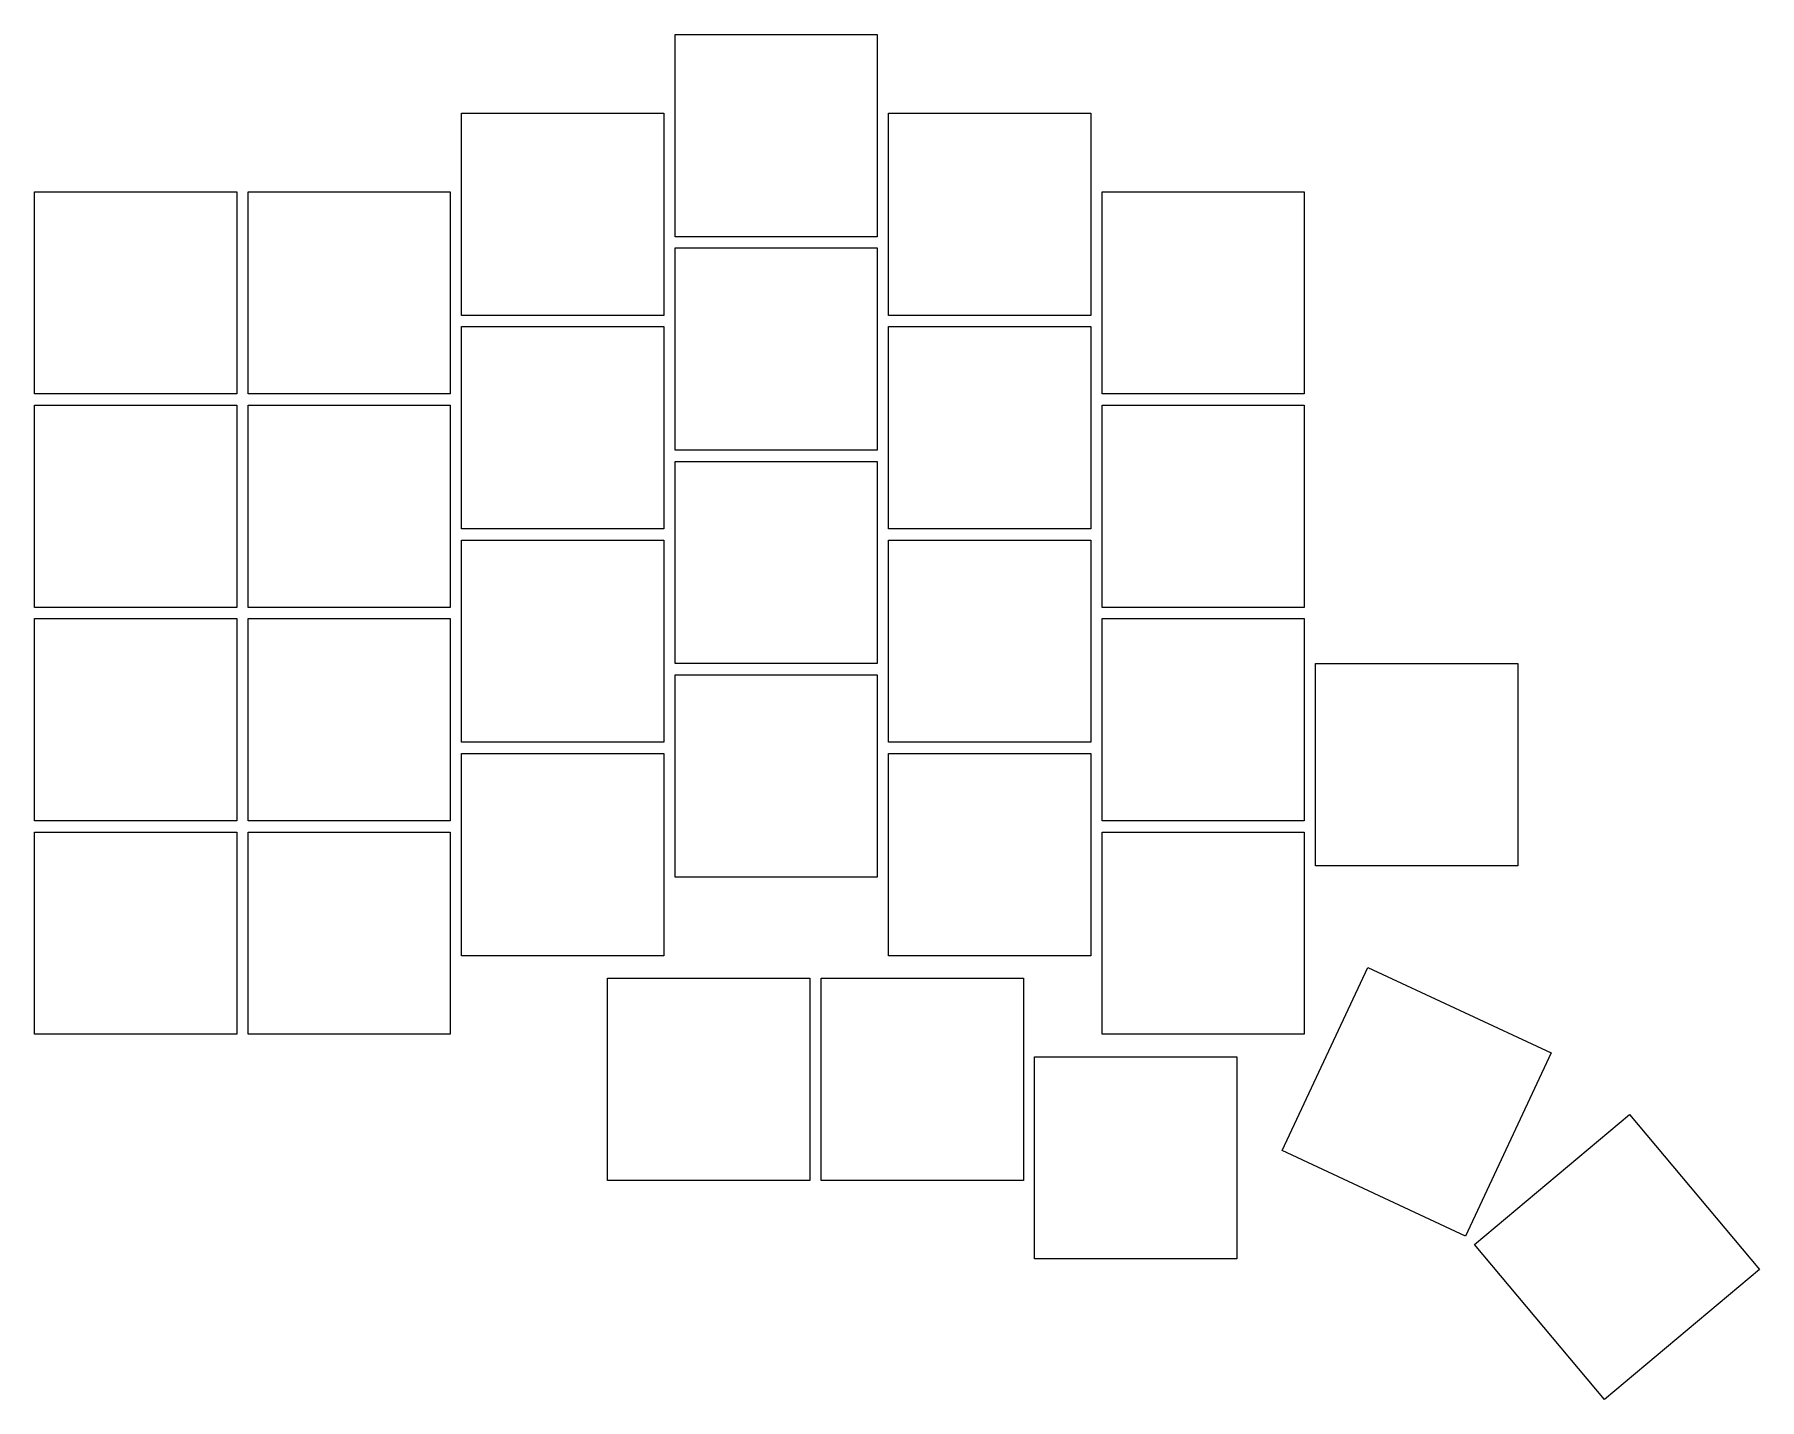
# Model space of a CAD drawing. Header units: millimetres. Extents: x -9 to 145, y -42 to 80.
import ezdxf

# ---------------------------------------------------------------- set-up
doc = ezdxf.new("R2010")
doc.units = ezdxf.units.MM

msp = doc.modelspace()

# ---------------------------------------------------------------- linework, layer by layer
for p, q in [((48, 80), (66, 80)), ((48, 62), (48, 80)), ((66, 80), (66, 62)), ((29, 73), (47, 73)), ((29, 55), (29, 73)), ((47, 73), (47, 55)), ((67, 73), (85, 73)), ((67, 55), (67, 73)), ((85, 73), (85, 55)), ((-9, 66), (9, 66)), ((-9, 48), (-9, 66)), ((9, 66), (9, 48)), ((10, 66), (28, 66)), ((10, 48), (10, 66)), ((28, 66), (28, 48)), ((86, 66), (104, 66)), ((86, 48), (86, 66)), ((104, 66), (104, 48)), ((66, 62), (48, 62)), ((48, 61), (66, 61)), ((48, 43), (48, 61)), ((66, 61), (66, 43)), ((47, 55), (29, 55)), ((29, 54), (47, 54)), ((29, 36), (29, 54)), ((47, 54), (47, 36)), ((85, 55), (67, 55)), ((67, 54), (85, 54)), ((67, 36), (67, 54)), ((85, 54), (85, 36)), ((9, 48), (-9, 48)), ((28, 48), (10, 48)), ((104, 48), (86, 48)), ((-9, 47), (9, 47)), ((-9, 29), (-9, 47)), ((9, 47), (9, 29)), ((10, 47), (28, 47)), ((10, 29), (10, 47)), ((28, 47), (28, 29)), ((86, 47), (104, 47)), ((86, 29), (86, 47)), ((104, 47), (104, 29)), ((66, 43), (48, 43)), ((48, 42), (66, 42)), ((48, 24), (48, 42)), ((66, 42), (66, 24)), ((47, 36), (29, 36)), ((85, 36), (67, 36)), ((29, 35), (47, 35)), ((29, 17), (29, 35)), ((47, 35), (47, 17)), ((67, 35), (85, 35)), ((67, 17), (67, 35)), ((85, 35), (85, 17)), ((9, 29), (-9, 29)), ((-9, 28), (9, 28)), ((-9, 10), (-9, 28)), ((9, 28), (9, 10)), ((28, 29), (10, 29)), ((10, 28), (28, 28)), ((10, 10), (10, 28)), ((28, 28), (28, 10)), ((104, 29), (86, 29)), ((86, 28), (104, 28)), ((86, 10), (86, 28)), ((104, 28), (104, 10)), ((66, 24), (48, 24)), ((105, 24), (123, 24)), ((105, 6), (105, 24)), ((123, 24), (123, 6)), ((48, 23), (66, 23)), ((48, 5), (48, 23)), ((66, 23), (66, 5)), ((47, 17), (29, 17)), ((85, 17), (67, 17)), ((29, 16), (47, 16)), ((29, -2), (29, 16)), ((47, 16), (47, -2)), ((67, 16), (85, 16)), ((67, -2), (67, 16)), ((85, 16), (85, -2)), ((9, 10), (-9, 10)), ((28, 10), (10, 10)), ((104, 10), (86, 10)), ((-9, 9), (9, 9)), ((-9, -9), (-9, 9)), ((9, 9), (9, -9)), ((10, 9), (28, 9)), ((10, -9), (10, 9)), ((28, 9), (28, -9)), ((86, 9), (104, 9)), ((86, -9), (86, 9)), ((104, 9), (104, -9)), ((66, 5), (48, 5)), ((123, 6), (105, 6)), ((47, -2), (29, -2)), ((85, -2), (67, -2)), ((102.04, -19.35), (109.65, -3.04)), ((109.65, -3.04), (125.96, -10.65)), ((42, -4), (60, -4)), ((42, -22), (42, -4)), ((60, -4), (60, -22)), ((61, -4), (79, -4)), ((61, -22), (61, -4)), ((79, -4), (79, -22)), ((9, -9), (-9, -9)), ((28, -9), (10, -9)), ((104, -9), (86, -9)), ((125.96, -10.65), (118.35, -26.96)), ((80, -11), (98, -11)), ((80, -29), (80, -11)), ((98, -11), (98, -29)), ((119.15, -27.72), (132.93, -16.15)), ((132.93, -16.15), (144.51, -29.94)), ((118.35, -26.96), (102.04, -19.35)), ((60, -22), (42, -22)), ((79, -22), (61, -22)), ((98, -29), (80, -29)), ((130.72, -41.51), (119.15, -27.72)), ((144.51, -29.94), (130.72, -41.51))]:
    msp.add_line(p, q)

doc.saveas('drawing.dxf')
